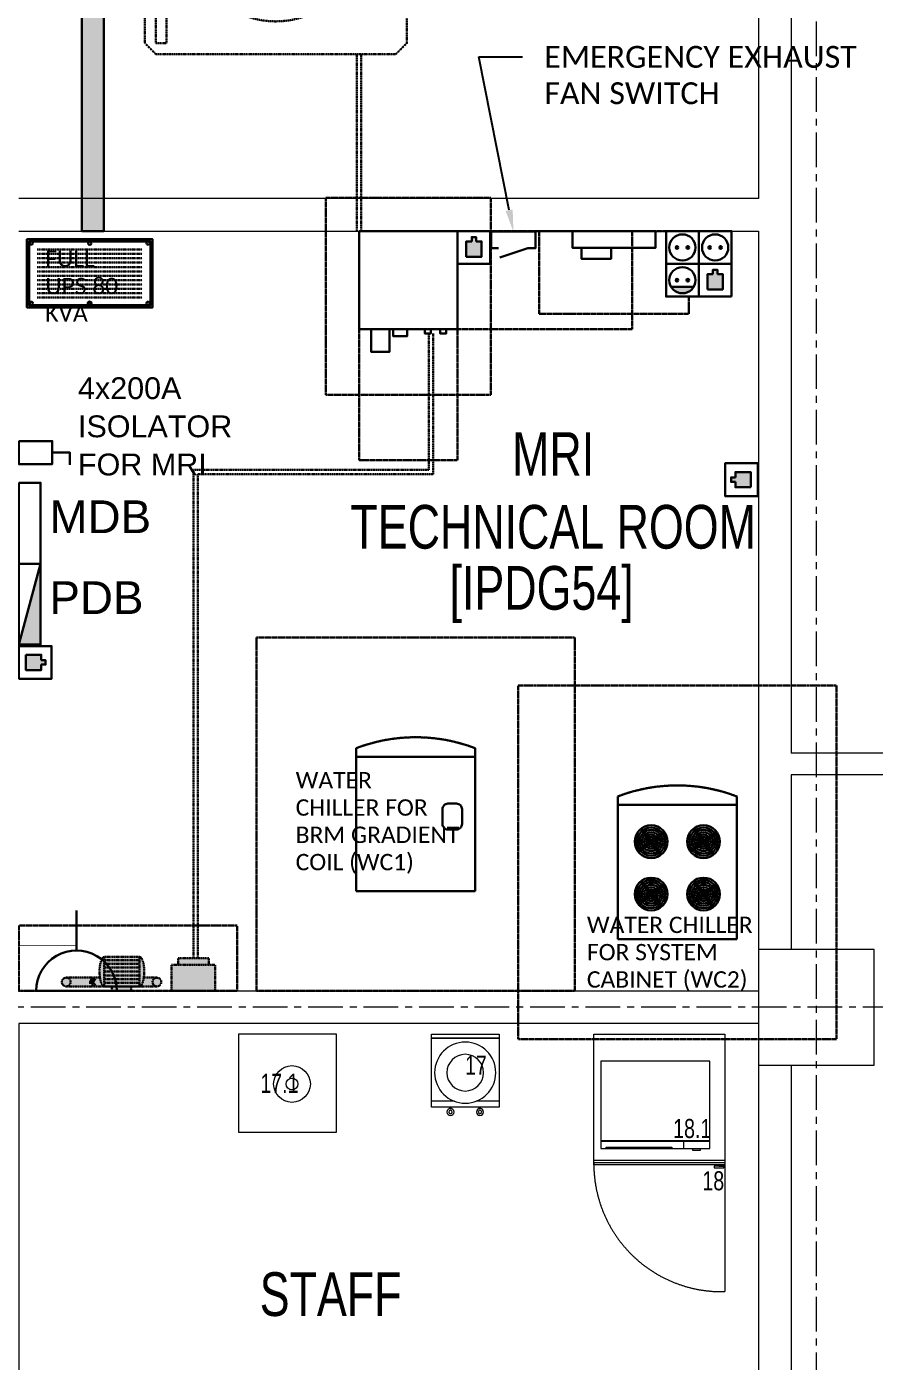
# Model space of a CAD drawing. Header units: millimetres. Extents: x 26027 to 581921, y 7230 to 233891.
# Drawn here: x 462235 to 466116, y 140724 to 146837 of the extents above; entities that cross this region are included whole.
import ezdxf
from ezdxf import colors
from ezdxf.entities.mleader import LeaderData, LeaderLine
from ezdxf.math import Vec2, Vec3

# ---------------------------------------------------------------- set-up
doc = ezdxf.new("R2010")
doc.units = ezdxf.units.MM
doc.header["$LTSCALE"] = 5
doc.set_wipeout_variables(frame=1)
for name, pattern in [('CACHE', [0.375, 0.25, -0.125]), ('CENTER', [50.8, 31.75, -6.35, 6.35, -6.35]), ('DASHED', [0.75, 0.5, -0.25]), ('FANTOME', [2.5, 1.25, -0.25, 0.25, -0.25, 0.25, -0.25])]:
    doc.linetypes.add(name, pattern=pattern)
doc.layers.get('0').update_dxf_attribs({"color": 252})
for name, color, linetype, lineweight in [('72_EGR_BASE_TEXT', 252, 'Continuous', 5), ('E-ELEC-EQPM-2', 85, 'Continuous', 30), ('GE-CLEARANCE', 83, 'FANTOME', 30), ('GE-ELEC_EQUIPMENT', 232, 'Continuous', 30), ('GE-EQUIPMENT', 140, 'Continuous', 30), ('GE-EQUIPMENT_INSERTION', 140, 'Continuous', 30), ('GE-EQUIPMENT_LIGHT', 141, 'Continuous', 30), ('GE-EQUIPMENT_OUTLINE', 131, 'CACHE', 30), ('GE-SPECIFICATIONS', 7, 'Continuous', 30), ('GE-STRUCTURAL_ELEMENTS_CEILING', 204, 'CACHE', 30), ('LOADING', 252, 'Continuous', 5), ('Medical Equipment and Furniture', 252, 'Continuous', 0), ('Structure', 252, 'Continuous', 5), ('Walls', 252, 'Continuous', 5)]:
    doc.layers.add(name, color=color, linetype=linetype, lineweight=lineweight)
doc.layers.add('axes', color=252, linetype='Continuous')
for name, color, linetype, lineweight, true_color in [('E-POWR', 7, 'Continuous', 30, 0x4e7e3e), ('E-POWR-IDEN _1-100_', 7, 'Continuous', 30, 0x4e7e3e), ('E-PW', 7, 'Continuous', 30, 0x4e7e3e), ('EXF', 7, 'Continuous', 30, 0x4e7e3e)]:
    doc.layers.add(name, color=color, linetype=linetype, lineweight=lineweight, true_color=true_color)
doc.layers.add('GE-DESIGNER_WARNING', color=1, linetype='Continuous', lineweight=30, plot=False)
doc.styles.add('Arial', font='arial.ttf', dxfattribs={"height": 245.883234})
doc.styles.get("Standard").update_dxf_attribs({"font": 'calibri.ttf'})
doc.styles.add('X3G_ENTITY_257CFD', font='swisscl.ttf', dxfattribs={"height": 200})
doc.styles.add('X3G_ENTITY_2587EA', font='swisscl.ttf', dxfattribs={"height": 200})
pattern_1 = [(0, (368880, 104830), (63.5, 63.5), [31.75, -95.25]), (90, (368895.875, 104814.125), (-63.5, 63.5), [31.75, -95.25])]

# ---------------------------------------------------------------- blocks, each defined once
blk = doc.blocks.new('WATER DISPENSER1')
at = {"layer": 'Medical Equipment and Furniture'}
for p, q in [((39.296, -0.3448), (39.1904, -0.3448)), ((39.5004, -0.3448), (39.3949, -0.3448))]:
    blk.add_line(p, q, dxfattribs=at)
blk.add_lwpolyline([(39.5004, -0.6333), (39.5004, -0.3183), (39.1904, -0.3183), (39.1904, -0.6333), (39.5004, -0.6333)], dxfattribs=at)
for points in [[(39.2749, -0.3183), (39.278, -0.3183), (39.278, -0.3118), (39.2749, -0.3118)], [(39.281, -0.3183), (39.278, -0.3183), (39.278, -0.3118), (39.281, -0.3118)], [(39.4098, -0.3183), (39.4129, -0.3183), (39.4129, -0.3118), (39.4098, -0.3118)], [(39.416, -0.3183), (39.4129, -0.3183), (39.4129, -0.3118), (39.416, -0.3118)], [(39.5004, -0.6333), (39.1904, -0.6333), (39.1904, -0.6529), (39.5004, -0.6529)]]:
    blk.add_lwpolyline(points, close=True, dxfattribs=at)
for centre, radius in [((39.278, -0.2956), 0.0161), ((39.278, -0.2956), 0.00834), ((39.4129, -0.2956), 0.0161), ((39.4129, -0.2956), 0.00834), ((39.3454, -0.4758), 0.14), ((39.3454, -0.4758), 0.084)]:
    blk.add_circle(centre, radius, dxfattribs=at)
blk = doc.blocks.new('MICROWAVE')
at = {"layer": 'LOADING'}
for p, q in [((35.6883, -3.5368), (35.7218, -3.5368)), ((35.6883, -3.5463), (35.6883, -3.5368)), ((35.7218, -3.5368), (35.7218, -3.5463)), ((35.6435, -3.5463), (35.6435, -3.9463)), ((36.1435, -3.5463), (35.6435, -3.5463)), ((35.6435, -3.5771), (36.1435, -3.5771)), ((35.6435, -3.5783), (36.1435, -3.5783)), ((35.6435, -3.5796), (36.1435, -3.5796)), ((35.6435, -3.5808), (36.1435, -3.5808)), ((35.7218, -3.5463), (35.6883, -3.5463)), ((35.7624, -3.5463), (35.7624, -3.5771)), ((35.818, -3.5463), (36.1181, -3.5463)), ((35.818, -3.5523), (35.818, -3.5463)), ((36.1181, -3.5523), (35.818, -3.5523)), ((36.1181, -3.5463), (36.1181, -3.5523)), ((36.1435, -3.9463), (36.1435, -3.5463)), ((35.6435, -3.9463), (36.1435, -3.9463))]:
    blk.add_line(p, q, dxfattribs=at)
blk = doc.blocks.new('UNDER COUNTER FRIDGE')
at = {"layer": 'Medical Equipment and Furniture', "ltscale": 10}
blk.add_line((35.575, -3.49), (35.575, -2.89), dxfattribs=at)
at = {"layer": 'Medical Equipment and Furniture'}
for p, q in [((35.575, -3.47), (36.175, -3.47)), ((35.575, -4.07), (35.575, -3.47)), ((35.575, -3.48), (36.175, -3.48)), ((36.175, -3.47), (36.175, -4.07)), ((35.575, -3.49), (36.175, -3.49)), ((36.175, -4.07), (35.575, -4.07))]:
    blk.add_line(p, q, dxfattribs=at)
for points in [[(35.58, -3.4648), (35.6243, -3.4648), (35.6243, -3.4564), (35.58, -3.4564)], [(35.58, -3.47), (35.6031, -3.47), (35.6031, -3.4648), (35.58, -3.4648)]]:
    blk.add_lwpolyline(points, close=True, dxfattribs=at)
at = {"layer": 'Medical Equipment and Furniture', "linetype": 'DASHED', "ltscale": 10}
blk.add_arc((35.5899, -3.475), 0.5852, 359.51044, 91.45249, dxfattribs=at)
blk = doc.blocks.new('GE-EUR00431')
at = {"layer": 'GE-CLEARANCE'}
for p, q in [((225, 0), (1025, 0)), ((1025, 0), (1025, -450)), ((-225, -450), (-225, -1050)), ((1025, -450), (225, -450)), ((225, -1050), (225, -450)), ((-225, -1050), (225, -1050))]:
    blk.add_line(p, q, dxfattribs=at)
at = {"layer": 'GE-DESIGNER_WARNING', "linetype": 'FANTOME'}
blk.add_lwpolyline([(-378, -750), (-378, 153), (378, 153), (378, -750)], close=True, dxfattribs=at)
at = {"layer": 'GE-EQUIPMENT'}
for p, q in [((-225, -450), (-225, 0)), ((-225, 0), (225, 0)), ((225, 0), (225, -450)), ((225, -450), (-225, -450))]:
    blk.add_line(p, q, dxfattribs=at)
at = {"layer": 'GE-EQUIPMENT', "color": 140}
for points in [[(-170.5, -450), (-86.3, -450), (-86.3, -553), (-170.5, -553)], [(-69.3, -450), (-6.1, -450), (-6.1, -481.4), (-69.3, -481.4)], [(76.1, -450), (102.4, -450), (102.4, -469.2), (76.1, -469.2)], [(146.4, -450), (172.7, -450), (172.7, -469.2), (146.4, -469.2)]]:
    blk.add_lwpolyline(points, close=True, dxfattribs=at)
at = {"layer": 'GE-EQUIPMENT_OUTLINE'}
for p, q in [((-225, 0), (225, 0)), ((-225, -450), (-225, 0)), ((225, 0), (225, -450)), ((225, -450), (-225, -450))]:
    blk.add_line(p, q, dxfattribs=at)
blk = doc.blocks.new('GE-230V_PLUG_1_50')
blk.add_wipeout([(0, 150), (150, 150), (150, 0), (0, 0)]).dxf.layer = 'GE-ELEC_EQUIPMENT'
at = {"layer": 'GE-ELEC_EQUIPMENT'}
h = blk.add_hatch(color=256, dxfattribs=at)
h.dxf.hatch_style = 1
h.paths.add_polyline_path([(56, 75, 1), (44, 75, 1)])
h.paths.add_polyline_path([(106, 75, 1), (94, 75, 1)])
blk.add_lwpolyline([(150, 0), (0, 0), (0, 150), (150, 150), (150, 0)], dxfattribs=at)
for centre, radius in [((75, 75), 60), ((50, 75), 6), ((100, 75), 6)]:
    blk.add_circle(centre, radius, dxfattribs=at)
blk = doc.blocks.new('GE-PLUG_RESCUE_CURRENT_1_50')
blk.add_wipeout([(0, 150), (150, 150), (150, 0), (0, 0)]).dxf.layer = 'GE-ELEC_EQUIPMENT'
at = {"layer": 'GE-ELEC_EQUIPMENT'}
h = blk.add_hatch(color=256, dxfattribs=at)
h.dxf.hatch_style = 1
h.paths.add_polyline_path([(56, 75, 1), (44, 75, 1)])
h.paths.add_polyline_path([(106, 75, 1), (94, 75, 1)])
h = blk.add_hatch(color=256, dxfattribs=at)
h.dxf.hatch_style = 1
h.paths.add_polyline_path([(127, 45), (23, 45, 0.57735)])
blk.add_line((127, 45), (23, 45), dxfattribs=at)
blk.add_lwpolyline([(150, 0), (0, 0), (0, 150), (150, 150), (150, 0)], dxfattribs=at)
for centre, radius in [((75, 75), 60), ((50, 75), 6), ((100, 75), 6)]:
    blk.add_circle(centre, radius, dxfattribs=at)
blk = doc.blocks.new('GE-RJ45_1_50')
blk.add_wipeout([(0, 150), (150, 150), (150, 0), (0, 0)]).dxf.layer = 'GE-ELEC_EQUIPMENT'
at = {"layer": 'GE-ELEC_EQUIPMENT'}
h = blk.add_hatch(color=256, dxfattribs=at)
h.dxf.hatch_style = 1
h.paths.add_polyline_path([(110, 102.7), (85, 102.7), (85, 122.7), (65, 122.7), (65, 102.7), (40, 102.7), (40, 32.7), (110, 32.7)])
for points in [[(150, 0), (0, 0), (0, 150), (150, 150), (150, 0)], [(65, 102.7), (65, 122.7), (85, 122.7), (85, 102.7)], [(40, 32.7), (110, 32.7), (110, 102.7), (85, 102.7)], [(65, 102.7), (40, 102.7), (40, 32.7)]]:
    blk.add_lwpolyline(points, dxfattribs=at)
blk = doc.blocks.new('GE-EUR03428')
at = {"layer": 'GE-CLEARANCE'}
blk.add_lwpolyline([(-342.5, 0), (-342.5, -379.1), (342.5, -379.1), (342.5, 0)], close=True, dxfattribs=at)
at = {"layer": 'GE-EQUIPMENT'}
blk.add_line((-149.1, -76), (-149.1, -127), dxfattribs=at)
for points in [[(-190.5, 0), (-190.5, -76), (190.5, -76), (190.5, 0)], [(-149.1, -76), (-13.3, -76), (-13.3, -127), (-149.1, -127)]]:
    blk.add_lwpolyline(points, close=True, dxfattribs=at)
at = {"layer": 'GE-EQUIPMENT_OUTLINE'}
blk.add_line((-149.1, -76), (-149.1, -127), dxfattribs=at)
for points in [[(-190.5, 0), (-190.5, -76), (190.5, -76), (190.5, 0)], [(-149.1, -76), (-13.3, -76), (-13.3, -127), (-149.1, -127)]]:
    blk.add_lwpolyline(points, close=True, dxfattribs=at)
at = {"layer": 'GE-ELEC_EQUIPMENT'}
blk.add_blockref('GE-230V_PLUG_1_50', (238, -150), dxfattribs=at)
blk.add_blockref('GE-230V_PLUG_1_50', (388, -150), dxfattribs=at)
blk.add_blockref('GE-PLUG_RESCUE_CURRENT_1_50', (238, -300), dxfattribs=at)
blk.add_blockref('GE-RJ45_1_50', (388, -300), dxfattribs=at)
blk = doc.blocks.new('CHILLER')
at = {"layer": 'GE-STRUCTURAL_ELEMENTS_CEILING', "color": 232, "linetype": 'CACHE'}
for p, q in [((550, 1050), (-450, 1050)), ((550, 1050), (550, 1000)), ((550, 1000), (-450, 1000)), ((-550, 950), (-550, 50)), ((-500, 950), (-500, 50)), ((-550, 50), (-500, 50))]:
    blk.add_line(p, q, dxfattribs=at)
at = {"layer": 'GE-STRUCTURAL_ELEMENTS_CEILING', "color": 232}
for p, q in [((0, 583.9), (-333.4, 888.3)), ((0, 583.9), (333.4, 888.3)), ((-37.1, 550), (-367.2, 851.4)), ((37.1, 550), (367.2, 851.4)), ((-367.2, 248.6), (-37.1, 550)), ((-333.4, 211.7), (0, 516.1)), ((333.4, 211.7), (0, 516.1)), ((367.2, 248.6), (37.1, 550))]:
    blk.add_line(p, q, dxfattribs=at)
blk.add_lwpolyline([(-550, 0), (550, 0), (600, 50), (600, 1050), (550, 1100), (-550, 1100), (-600, 1050), (-600, 50)], close=True, dxfattribs=at)
at = {"layer": 'GE-STRUCTURAL_ELEMENTS_CEILING', "color": 232, "linetype": 'CACHE'}
for radius in [100, 50]:
    blk.add_arc((-450, 950), radius, 90, 180, dxfattribs=at)
at = {"layer": 'GE-STRUCTURAL_ELEMENTS_CEILING', "color": 232}
for radius, start, end in [(400, 45.98076, 134.01924), (475, 134.5856, 140.61952), (350, 46.49348, 133.50652), (475, 39.38048, 45.4144), (400, 141.18588, 218.81412), (300, 47.17763, 132.82237), (250, 48.13661, 131.86339), (400, 321.18588, 38.81412), (350, 141.69861, 218.30139), (200, 49.57819, 130.42181), (350, 321.69861, 38.30139), (300, 142.38275, 217.61725), (250, 143.34173, 216.65827), (150, 51.99151, 128.00849), (250, 323.34173, 36.65827), (300, 322.38275, 37.61725), (200, 144.78332, 215.21668), (150, 147.19663, 212.80337), (150, 327.19663, 32.80337), (200, 324.78332, 35.21668), (150, 231.99151, 308.00849), (200, 229.57819, 310.42181), (300, 227.17763, 312.82237), (250, 228.13661, 311.86339), (475, 219.38048, 225.4144), (400, 225.98076, 314.01924), (350, 226.49348, 313.50652), (475, 314.5856, 320.61952)]:
    blk.add_arc((0, 550), radius, start, end, dxfattribs=at)
blk = doc.blocks.new('GE-EUR00714')
at = {"layer": 'GE-CLEARANCE'}
for p, q in [((1458, 0), (0, 0)), ((0, -1619), (0, 0)), ((1458, -1619), (1458, 0)), ((1458, -1619), (0, -1619))]:
    blk.add_line(p, q, dxfattribs=at)
at = {"layer": 'GE-EQUIPMENT'}
for p, q in [((457, -457), (1001, -457)), ((457, -1112), (457, -457)), ((1001, -457), (1001, -1111.8)), ((457, -1072.9), (1000.6, -1072.9))]:
    blk.add_line(p, q, dxfattribs=at)
blk.add_lwpolyline([(580.8, -739.6), (541.7, -739.6, 0.414214), (516.3, -765), (516.3, -832.4, 0.414214), (541.7, -857.8), (580.8, -857.8, 0.414214), (606.2, -832.4), (606.2, -765, 0.414214)], format="xyb", close=True, dxfattribs=at)
blk.add_arc((728.8, -398.7), 763.3, 249.14252, 290.88957, dxfattribs=at)
at = {"layer": 'GE-EQUIPMENT_OUTLINE'}
for p, q in [((457, -457), (1001, -457)), ((457, -1112), (457, -457)), ((1001, -457), (1001, -1111.8))]:
    blk.add_line(p, q, dxfattribs=at)
blk.add_arc((728.8, -398.7), 763.3, 249.14252, 290.88957, dxfattribs=at)
blk = doc.blocks.new('GE-EUR00713')
at = {"layer": 'GE-CLEARANCE'}
for p, q in [((0, 0), (1458.2, 0)), ((0, -1619.5), (0, 0)), ((1458.2, 0), (1458.2, -1619.5)), ((1458.2, -1619.5), (0, -1619.5))]:
    blk.add_line(p, q, dxfattribs=at)
at = {"layer": 'GE-EQUIPMENT', "color": 140, "linetype": 'Continuous'}
for p, q in [((457, -457.3), (1001, -457.3)), ((457, -1112.3), (457, -457.3)), ((1001, -457.3), (1001, -1112.3)), ((457, -1073.2), (1001.2, -1073.2))]:
    blk.add_line(p, q, dxfattribs=at)
blk.add_arc((729.1, -397.1), 765.2, 249.16794, 290.83206, dxfattribs=at)
at = {"layer": 'GE-EQUIPMENT_LIGHT', "color": 141}
for centre, radius in [((609.1, -664.6), 75), ((609.1, -664.6), 64.4), ((609.1, -664.6), 53.7), ((849.2, -664.6), 75), ((849.2, -664.6), 64.4), ((849.2, -664.6), 53.7), ((609.1, -664.6), 43), ((609.1, -664.6), 32.3), ((609.1, -664.6), 21.7), ((609.1, -664.6), 11), ((849.2, -664.6), 43), ((849.2, -664.6), 32.3), ((849.2, -664.6), 21.7), ((849.2, -664.6), 11), ((609.1, -904.7), 75), ((609.1, -904.7), 64.4), ((609.1, -904.7), 53.7), ((849.2, -904.7), 75), ((849.2, -904.7), 64.4), ((849.2, -904.7), 53.7), ((609.1, -904.7), 43), ((609.1, -904.7), 32.3), ((609.1, -904.7), 21.7), ((609.1, -904.7), 11), ((849.2, -904.7), 43), ((849.2, -904.7), 32.3), ((849.2, -904.7), 21.7), ((849.2, -904.7), 11)]:
    blk.add_circle(centre, radius, dxfattribs=at)
for centre, major_axis, ratio in [((609, -664.5), (-46, 59.5), 0.0648), ((849.1, -664.5), (-46, 59.5), 0.0648), ((609, -664.5), (59.3, 45.9), 0.064981), ((849.1, -664.5), (59.3, 45.9), 0.064981), ((609, -904.6), (-46, 59.5), 0.0648), ((849.1, -904.6), (-46, 59.5), 0.0648), ((609, -904.6), (59.3, 45.9), 0.064981), ((849.1, -904.6), (59.3, 45.9), 0.064981)]:
    blk.add_ellipse(centre, major_axis=major_axis, ratio=ratio, dxfattribs=at)
at = {"layer": 'GE-EQUIPMENT_OUTLINE'}
for p, q in [((457, -457.3), (1001, -457.3)), ((457, -1112.3), (457, -457.3)), ((1001, -457.3), (1001, -1112.3))]:
    blk.add_line(p, q, dxfattribs=at)
blk.add_arc((729.1, -397.1), 765.2, 249.16794, 290.83206, dxfattribs=at)
blk = doc.blocks.new('WATER_BACKUP')
at = {"layer": 'GE-STRUCTURAL_ELEMENTS_CEILING', "transparency": 33554687}
h = blk.add_hatch(color=255, dxfattribs=at)
h.dxf.hatch_style = 1
h.paths.add_polyline_path([(150, -730), (120, -730), (120, -700), (0, -700), (0, -900), (120, -900), (120, -870), (150, -870)])
edge = h.paths.add_edge_path()
edge.add_ellipse((88.3, -391.7), major_axis=(67.5, 0), ratio=0.321932, start_angle=0, end_angle=114.05837)
edge.add_line((60.7, -371.8), (60.7, -217.4))
edge.add_arc((40.7, -217.4), 20, 0, 180)
edge.add_line((20.7, -217.4), (20.7, -426.8))
edge.add_line((20.7, -426.8), (0, -426.8))
edge.add_line((0, -426.8), (0, -514.3))
edge.add_line((0, -514.3), (20.7, -514.3))
edge.add_line((20.7, -514.3), (20.7, -632.7))
edge.add_arc((40.7, -632.7), 20, 180, 360)
edge.add_line((60.7, -632.7), (60.7, -572.6))
edge.add_ellipse((88.3, -552.8), major_axis=(67.5, 0), ratio=0.321932, start_angle=245.94163, end_angle=360)
edge.add_line((155.8, -552.8), (155.8, -391.7))
at = {"layer": 'GE-STRUCTURAL_ELEMENTS_CEILING', "color": 232}
for p, q in [((20.7, -217.4), (20.7, -632.7)), ((60.7, -217.4), (60.7, -371.8)), ((25.7, -350.7), (25.7, -333.4)), ((25.7, -333.4), (40.7, -342.1)), ((40.7, -342.1), (25.7, -350.7)), ((32.1, -327.1), (49.4, -327.1)), ((40.7, -342.1), (32.1, -327.1)), ((49.4, -327.1), (40.7, -342.1)), ((40.7, -342.1), (55.7, -333.4)), ((55.7, -350.7), (40.7, -342.1)), ((55.7, -333.4), (55.7, -350.7)), ((37.6, -391.7), (37.6, -552.8)), ((53.7, -391.7), (53.7, -552.8)), ((71, -391.7), (71, -552.8)), ((88.3, -391.7), (88.3, -552.8)), ((107.4, -391.7), (107.4, -552.8)), ((123.4, -391.7), (123.4, -552.8)), ((140.7, -391.7), (140.7, -552.8)), ((60.7, -572.6), (60.7, -632.7)), ((120, -700), (0, -700)), ((0, -700), (0, -900)), ((120, -700), (120, -730)), ((120, -730), (150, -730)), ((120, -870), (120, -730)), ((150, -870), (150, -730)), ((120, -900), (0, -900)), ((120, -900), (120, -870)), ((120, -870), (150, -870))]:
    blk.add_line(p, q, dxfattribs=at)
at = {"layer": 'GE-STRUCTURAL_ELEMENTS_CEILING', "color": 83, "linetype": 'FANTOME'}
blk.add_lwpolyline([(300, -1000), (300, 0), (0, 0), (0, -1000)], close=True, dxfattribs=at)
at = {"layer": 'GE-STRUCTURAL_ELEMENTS_CEILING', "color": 232}
for points in [[(20.7, -514.3), (0, -514.3), (0, -426.8), (20.7, -426.8)], [(20.7, -391.7), (155.8, -391.7), (155.8, -552.8), (20.7, -552.8)]]:
    blk.add_lwpolyline(points, close=True, dxfattribs=at)
for centre in [(40.7, -217.4), (40.7, -632.7)]:
    blk.add_circle(centre, 20, dxfattribs=at)
blk.add_ellipse((88.3, -391.7), major_axis=(67.5, 0), ratio=0.321932, start_param=0, end_param=3.141593, dxfattribs=at)
at = {"layer": 'GE-STRUCTURAL_ELEMENTS_CEILING', "color": 232, "extrusion": (0, 0, -1)}
blk.add_ellipse((88.3, -552.8), major_axis=(67.5, 0), ratio=0.321932, start_param=0, end_param=3.141593, dxfattribs=at)
blk = doc.blocks.new('NORMAL SOCKET')
at = {"layer": 'E-POWR'}
for p, q in [((0, 308), (0, 615)), ((-308, 0), (308, 0))]:
    blk.add_line(p, q, dxfattribs=at)
blk.add_ellipse((0, 0), major_axis=(33, 306), ratio=1, start_param=4.81904, end_param=7.960633, dxfattribs=at)
blk = doc.blocks.new('GI-041_dwg__U120-3902841-GI-041')
at = {"layer": 'E-POWR', "flags": 128}
blk.add_lwpolyline([(-0.1145, 0), (0.1145, 0), (0.1145, 0.1572), (-0.1145, 0.1572)], close=True, dxfattribs=at)
blk.add_lwpolyline([(0.2354, 0.1613), (0.2354, 0.0786), (0.1145, 0.0786)], dxfattribs=at)
blk = doc.blocks.new('MDP')
h = blk.add_hatch()
h.set_pattern_fill('ANGLE', color=256)
h.set_pattern_definition([(0, (13899.044, -18632.3235), (0, 6.985), [5.08, -1.905]), (90, (13899.044, -18632.3235), (-6.985, 4e-16), [5.08, -1.905])])
h.paths.add_polyline_path([(-899, 484), (899, 0), (899, 484)])
at = {"color": 85}
blk.add_lwpolyline([(-899, 484), (899, 0), (899, 484)], close=True, dxfattribs=at)
at = {"layer": 'E-POWR', "ltscale": 10}
for p, q in [((-899, 0), (-899, 484)), ((899, 0), (-899, 0))]:
    blk.add_line(p, q, dxfattribs=at)
blk = doc.blocks.new('UPS')
at = {"layer": 'GE-EQUIPMENT_LIGHT', "linetype": 'CACHE'}
for p, q in [((-240.6, -28.7), (0, -28.7)), ((-240.6, -48.7), (0, -48.7)), ((240.6, -28.7), (0, -28.7)), ((240.6, -48.7), (0, -48.7)), ((-240.6, -68.7), (0, -68.7)), ((-240.6, -88.7), (0, -88.7)), ((-240.6, -108.7), (0, -108.7)), ((240.6, -68.7), (0, -68.7)), ((240.6, -88.7), (0, -88.7)), ((240.6, -108.7), (0, -108.7)), ((-240.6, -128.7), (0, -128.7)), ((-240.6, -148.7), (0, -148.7)), ((-240.6, -168.7), (0, -168.7)), ((240.6, -128.7), (0, -128.7)), ((240.6, -148.7), (0, -148.7)), ((240.6, -168.7), (0, -168.7)), ((-240.6, -188.7), (0, -188.7)), ((-240.6, -208.7), (0, -208.7)), ((-240.6, -228.7), (0, -228.7)), ((240.6, -188.7), (0, -188.7)), ((240.6, -208.7), (0, -208.7)), ((240.6, -228.7), (0, -228.7)), ((-240.6, -248.7), (0, -248.7)), ((240.6, -248.7), (0, -248.7))]:
    blk.add_line(p, q, dxfattribs=at)
at = {"layer": 'GE-EQUIPMENT_LIGHT'}
for points in [[(287.8, -294.2), (-287.8, -294.2), (-287.8, 18.6), (0, 18.6)], [(-287.8, -294.2), (287.8, -294.2), (287.8, 18.6), (0, 18.6)], [(0, -284.2), (-277.8, -284.2), (-277.8, 8.6), (0, 8.6)], [(0, -284.2), (277.8, -284.2), (277.8, 8.6), (0, 8.6)]]:
    blk.add_lwpolyline(points, dxfattribs=at)
for centre in [(-267.3, 1.1), (0, 0), (0, 0), (267.3, 1.1), (-267.3, -274.8), (-1.5, -274.8), (1.5, -274.8), (267.3, -274.8)]:
    blk.add_circle(centre, 7.5, dxfattribs=at)

msp = doc.modelspace()

# ---------------------------------------------------------------- linework, layer by layer
at = {"layer": 'axes', "linetype": 'CENTER', "lineweight": 0}
for p, q in [((465850.8, 120285.6, 2.4), (465850.8, 230891.1, 2.4)), ((581030.5, 142345.3, 2.4), (449113.3, 142345.3, 2.4))]:
    msp.add_line(p, q, dxfattribs=at)
at = {"layer": 'E-ELEC-EQPM-2', "color": 85, "elevation": 2.4}
msp.add_lwpolyline([(462198.5, 144747.8), (462298.1, 144747.8), (462298.1, 144377.3), (462198.5, 144377.3)], close=True, dxfattribs=at)
at = {"layer": 'E-POWR', "const_width": 3}
msp.add_lwpolyline([(452677.3, 150019.3), (455195.6, 150019.3), (456252.2, 150019.3), (456251.8, 147761), (456252.2, 142512), (462092.6, 142512), (462092.6, 142626.8), (462463.7, 142627)], dxfattribs=at)
at = {"layer": 'GE-STRUCTURAL_ELEMENTS_CEILING', "color": 232, "linetype": 'CACHE'}
for p, q in [((463746.4, 146711.7, 2.4), (463746.4, 145900.9, 2.4)), ((463766.4, 146711.7, 2.4), (463766.4, 145900.9, 2.4))]:
    msp.add_line(p, q, dxfattribs=at)
at = {"layer": 'GE-STRUCTURAL_ELEMENTS_CEILING', "color": 232, "linetype": 'CACHE', "elevation": 2.4}
for points in [[(462998.5, 142570.3), (462998.5, 144807), (464076.5, 144807), (464076.5, 145431.8)], [(463018.5, 142570.3), (463018.5, 144787), (464096.5, 144787), (464096.5, 145431.8)]]:
    msp.add_lwpolyline(points, dxfattribs=at)
at = {"layer": 'Medical Equipment and Furniture', "elevation": 0}
msp.add_lwpolyline([(463204.1, 141772.9), (463654.1, 141772.9), (463654.1, 142222.9), (463204.1, 142222.9)], close=True, dxfattribs=at)
at = {"layer": 'Medical Equipment and Furniture'}
for radius in [84, 27.1]:
    msp.add_circle((463449.6, 141993.9, 0), radius, dxfattribs=at)
at = {"layer": 'Structure', "elevation": 2.4}
msp.add_lwpolyline([(465585.8, 142080.3), (466115.8, 142080.3), (466115.8, 142610.3), (465585.8, 142610.3)], close=True, dxfattribs=at)
at = {"layer": 'Walls'}
for p, q in [((471435.8, 143510.1, 2.4), (465735.8, 143510.1, 2.4)), ((471435.8, 143410.1, 2.4), (465735.8, 143410.1, 2.4))]:
    msp.add_line(p, q, dxfattribs=at)
at = {"layer": 'Walls', "elevation": 2.4}
for points in [[(465585.8, 147780.3), (465585.8, 146050.9), (462198.5, 146050.9)], [(465735.8, 147780.3), (465735.8, 143510.1)], [(462198.5, 145900.9), (465585.8, 145900.9), (465585.8, 142610.3)], [(465735.8, 143410.1), (465735.8, 142610.3)], [(458385.8, 140457.8), (458385.8, 140774.9), (461973.5, 140775.3), (461973.5, 142420.3), (465585.8, 142420.3)], [(465585.8, 142270.3), (462198.5, 142270.3), (462198.5, 140450.3)], [(465585.8, 142080.3), (465585.8, 139308.5)], [(465735.8, 142080.3), (465735.8, 139308.5)]]:
    msp.add_lwpolyline(points, dxfattribs=at)

# ---------------------------------------------------------------- block references
at = {"layer": 'E-ELEC-EQPM-2', "color": 85}
msp.add_blockref('UPS', (462523.5, 145845.1, 2.4), dxfattribs=at)
at = {"layer": 'E-ELEC-EQPM-2', "color": 85, "xscale": -669.5973115537427, "yscale": 669.5973115537427, "zscale": 669.5973115537427, "rotation": 180}
msp.add_blockref('GI-041_dwg__U120-3902841-GI-041', (462275.2, 144938.7, 2.4), dxfattribs=at)
at = {"layer": 'E-POWR', "color": 85, "xscale": 0.6, "yscale": 0.6, "zscale": 0.6}
msp.add_blockref('NORMAL SOCKET', (462463.1, 142420.3, 2.4), dxfattribs=at)
at = {"layer": 'GE-EQUIPMENT_INSERTION'}
msp.add_blockref('GE-EUR00431', (463982.4, 145900.9, 2.4), dxfattribs=at)
for name, p, rotation in [('GE-EUR00714', (464744.7, 142420.3, 2.4), 180), ('GE-EUR00713', (465943.1, 142199.3, 2.4), 180), ('WATER_BACKUP', (462198.5, 142420.3, 2.4), 89.99999999999999)]:
    msp.add_blockref(name, p, dxfattribs=dict(at, rotation=rotation))
at = {"layer": 'GE-STRUCTURAL_ELEMENTS_CEILING'}
msp.add_blockref('CHILLER', (463375.7, 146711.7, 2.4), dxfattribs=at)
at = {"layer": 'Medical Equipment and Furniture', "yscale": 1000, "zscale": 1000, "rotation": 180}
for name, p, xscale in [('WATER DISPENSER1', (424897.4, 141570, 0), -1000), ('UNDER COUNTER FRIDGE', (501006.6, 138152.9, 0), 1000), ('MICROWAVE', (501006.6, 138152.9, 0), 1000)]:
    msp.add_blockref(name, p, dxfattribs=dict(at, xscale=xscale))

# ---------------------------------------------------------------- texts
at = {"layer": '72_EGR_BASE_TEXT', "char_height": 200, "attachment_point": 2, "style": 'X3G_ENTITY_2587EA'}
for s, insert in [('MRI^JTECHNICAL ROOM', (464645.5, 144979.8, 2.4)), ('[IPDG54]', (464592.5, 144366.6, 2.4)), ('STAFF', (463626.4, 141131.3, 2.4))]:
    msp.add_mtext(s, dxfattribs=dict(at, insert=insert))
at = {"layer": 'E-POWR-IDEN _1-100_', "attachment_point": 1, "rotation": 360, "line_spacing_factor": 1.047943, "style": 'Arial'}
for s, insert, char_height, width in [('4x200A\\PISOLATOR\\PFOR MRI', (462469.6, 145231.2, 4.7), 100, 1493.13), ('MDB', (462338.9, 144667.3, 2.4), 150, 2475.925), ('PDB', (462338.9, 144296.9, 2.4), 150, 2475.925)]:
    msp.add_mtext(s, dxfattribs=dict(at, insert=insert, char_height=char_height, width=width))
at = {"layer": 'GE-SPECIFICATIONS', "char_height": 75, "attachment_point": 1}
for s, width, insert in [('FULL UPS 80 KVA', 439.885, (462319.7, 145811.8)), ('WATER CHILLER FOR BRM GRADIENT COIL (WC1)', 754.111, (463466.4, 143423)), ('WATER CHILLER FOR SYSTEM CABINET (WC2)', 778.91, (464799.9, 142760.4))]:
    msp.add_mtext_dynamic_manual_height_columns(s, width=width, gutter_width=500, heights=[0], dxfattribs=dict(at, insert=insert))
at = {"layer": 'Medical Equipment and Furniture', "char_height": 87.47, "attachment_point": 2, "style": 'X3G_ENTITY_257CFD'}
for s, insert in [('17', (464291.7, 142123.5, 0)), ('17.1', (463392, 142040.7, 0)), ('18.1', (465282.2, 141833.8, -2.4)), ('18', (465378.6, 141594.4, 0))]:
    msp.add_mtext(s, dxfattribs=dict(at, insert=insert))

# ---------------------------------------------------------------- next in the draw order: block references
at = {"layer": 'GE-EQUIPMENT_INSERTION'}
msp.add_blockref('GE-EUR03428', (464924.2, 145900.9, 2.4), dxfattribs=at)

# ---------------------------------------------------------------- next in the draw order: hatches: boundary and pattern name
at = {"layer": 'E-ELEC-EQPM-2'}
h = msp.add_hatch(dxfattribs=at)
h.set_pattern_fill('CROSS', color=85, scale=10)
h.set_pattern_definition(pattern_1)
edge = h.paths.add_edge_path()
edge.add_line((457685.6, 145694.3), (457685.6, 152806.1))
edge.add_line((457685.6, 152806.1), (462487.4, 152806.1))
edge.add_line((462487.4, 152806.1), (462487.4, 145900.9))
edge.add_line((462487.4, 145900.9), (462587.4, 145901.1))
edge.add_line((462587.4, 145901.1), (462587.4, 152806.1))
edge.add_line((462587.4, 152806.1), (464555.9, 152806.1))
edge.add_line((464555.9, 152806.1), (469284.4, 152806.1))
edge.add_line((469284.4, 152806.1), (471903.7, 152806.1))
edge.add_line((471903.7, 152806.1), (471903.7, 142653.2))
edge.add_line((471903.7, 142653.2), (478231.4, 142645.9))
edge.add_line((478231.4, 142645.9), (478231.4, 142845.2))
edge.add_line((478231.4, 142845.2), (472503.7, 142845.2))
edge.add_line((472503.7, 142845.2), (472503.7, 157840))
edge.add_line((472503.7, 157840), (472504, 159009.2))
edge.add_line((472504, 159009.2), (479768.6, 159009.2))
edge.add_line((479768.6, 159009.2), (479768.6, 159109.2))
edge.add_line((479768.6, 159109.2), (472503.7, 159109.2))
edge.add_line((472503.7, 159109.2), (472503.7, 169315.6))
edge.add_line((472503.7, 169315.6), (478921.1, 169315.6))
edge.add_line((478921.1, 169315.6), (484286.4, 169315.6))
edge.add_line((484286.4, 169315.6), (484286.4, 166351.2))
edge.add_line((484286.4, 166351.2), (484486.4, 166351.2))
edge.add_line((484486.4, 166351.2), (484486.4, 169515.6))
edge.add_line((484486.4, 169515.6), (479083.8, 169515.6))
edge.add_line((479083.8, 169515.6), (479083.8, 190946.9))
edge.add_line((479083.8, 190946.9), (479083.8, 191341.6))
edge.add_line((479083.8, 191341.6), (478883.8, 191341.6))
edge.add_line((478883.8, 191341.6), (478883.8, 195124.3))
edge.add_line((478883.8, 195124.3), (477262.4, 195124.3))
edge.add_line((477262.4, 195124.3), (477262.4, 205421.2))
edge.add_line((477262.4, 205421.2), (474368, 205421.2))
edge.add_line((474368, 205421.2), (469356.9, 205421.2))
edge.add_line((469356.9, 205421.2), (469256.9, 205421.2))
edge.add_line((469256.9, 205421.2), (469256.9, 204391.3))
edge.add_line((469256.9, 204391.3), (469856.9, 204391.3))
edge.add_line((469856.9, 204391.3), (469856.9, 204821.2))
edge.add_line((469856.9, 204821.2), (471179.3, 204821.2))
edge.add_line((471179.3, 204821.2), (471179.3, 204391.3))
edge.add_line((471179.3, 204391.3), (471779.3, 204391.3))
edge.add_line((471779.3, 204391.3), (471779.3, 204821.2))
edge.add_line((471779.3, 204821.2), (476662.4, 204821.2))
edge.add_line((476662.4, 204821.2), (476662.4, 194457.6))
edge.add_line((476662.4, 194457.6), (478283.8, 194457.6))
edge.add_line((478283.8, 194457.6), (478283.8, 169915.6))
edge.add_line((478283.8, 169915.6), (471903.7, 169915.6))
edge.add_line((471903.7, 169915.6), (471903.7, 159212))
edge.add_line((471903.7, 159212), (470513.7, 159212))
edge.add_line((470513.7, 159212), (470513.7, 159112))
edge.add_line((470513.7, 159112), (471903.7, 159112))
edge.add_line((471903.7, 159112), (471903.7, 153006.1))
edge.add_line((471903.7, 153006.1), (462587.4, 153006.1))
edge.add_line((462587.4, 153006.1), (462487.4, 152906.1))
edge.add_line((462487.4, 152906.1), (457585.6, 152906.1))
edge.add_line((457585.6, 152906.1), (457585.6, 145694.3))
at = {"layer": 'EXF'}
h = msp.add_hatch(dxfattribs=at)
h.set_pattern_fill('CROSS', color=256, scale=10)
edge = h.paths.add_edge_path()
edge.add_line((464555.9, 152806.1), (469284.4, 152806.1))
edge.add_line((469284.4, 152806.1), (471903.7, 152806.1))
edge.add_line((471903.7, 152806.1), (471903.7, 142653.2))
edge.add_line((471903.7, 142653.2), (478231.4, 142645.9))
edge.add_line((478231.4, 142645.9), (478231.4, 142845.2))
edge.add_line((478231.4, 142845.2), (472503.7, 142845.2))
edge.add_line((472503.7, 142845.2), (472503.7, 157840))
edge.add_line((472503.7, 157840), (472504, 159009.2))
edge.add_line((472504, 159009.2), (479768.6, 159009.2))
edge.add_line((479768.6, 159009.2), (479768.6, 159109.2))
edge.add_line((479768.6, 159109.2), (472503.7, 159109.2))
edge.add_line((472503.7, 159109.2), (472503.7, 169315.6))
edge.add_line((472503.7, 169315.6), (478921.1, 169315.6))
edge.add_line((478921.1, 169315.6), (484286.4, 169315.6))
edge.add_line((484286.4, 169315.6), (484286.4, 166351.2))
edge.add_line((484286.4, 166351.2), (484486.4, 166351.2))
edge.add_line((484486.4, 166351.2), (484486.4, 169515.6))
edge.add_line((484486.4, 169515.6), (479083.8, 169515.6))
edge.add_line((479083.8, 169515.6), (479083.8, 190946.9))
edge.add_line((479083.8, 190946.9), (479083.8, 191341.6))
edge.add_line((479083.8, 191341.6), (478883.8, 191341.6))
edge.add_line((478883.8, 191341.6), (478883.8, 195124.3))
edge.add_line((478883.8, 195124.3), (477262.4, 195124.3))
edge.add_line((477262.4, 195124.3), (477262.4, 205421.2))
edge.add_line((477262.4, 205421.2), (474368, 205421.2))
edge.add_line((474368, 205421.2), (469356.9, 205421.2))
edge.add_line((469356.9, 205421.2), (469256.9, 205421.2))
edge.add_line((469256.9, 205421.2), (469256.9, 204391.3))
edge.add_line((469256.9, 204391.3), (469856.9, 204391.3))
edge.add_line((469856.9, 204391.3), (469856.9, 204821.2))
edge.add_line((469856.9, 204821.2), (471179.3, 204821.2))
edge.add_line((471179.3, 204821.2), (471179.3, 204391.3))
edge.add_line((471179.3, 204391.3), (471779.3, 204391.3))
edge.add_line((471779.3, 204391.3), (471779.3, 204821.2))
edge.add_line((471779.3, 204821.2), (476662.4, 204821.2))
edge.add_line((476662.4, 204821.2), (476662.4, 194457.6))
edge.add_line((476662.4, 194457.6), (478283.8, 194457.6))
edge.add_line((478283.8, 194457.6), (478283.8, 169915.6))
edge.add_line((478283.8, 169915.6), (471903.7, 169915.6))
edge.add_line((471903.7, 169915.6), (471903.7, 159212))
edge.add_line((471903.7, 159212), (470513.7, 159212))
edge.add_line((470513.7, 159212), (470513.7, 159112))
edge.add_line((470513.7, 159112), (471903.7, 159112))
edge.add_line((471903.7, 159112), (471903.7, 153006.1))
edge.add_line((471903.7, 153006.1), (462587.4, 153006.1))

# ---------------------------------------------------------------- next in the draw order: block references
at = {"layer": 'GE-ELEC_EQUIPMENT'}
msp.add_blockref('GE-RJ45_1_50', (464207.4, 145750.9, 2.4), dxfattribs=at)
for p, rotation in [((465582.9, 144687.3, 2.4), 89.99999999999999), ((462198.5, 144000.2, 2.4), 270)]:
    msp.add_blockref('GE-RJ45_1_50', p, dxfattribs=dict(at, rotation=rotation))

# ---------------------------------------------------------------- next in the draw order: hatches: boundary and pattern name
at = {"layer": 'E-PW'}
h = msp.add_hatch(dxfattribs=at)
h.set_pattern_fill('CROSS', color=85, scale=10)
h.set_pattern_definition(pattern_1)
h.paths.add_polyline_path([(457585.6, 145694.3), (457585.6, 152906.1), (462487.4, 152906.1), (462587.4, 153006.1), (471903.7, 153006.1), (471903.7, 159112), (470513.7, 159112), (470513.7, 159212), (471903.7, 159212), (471903.7, 169915.6), (478283.8, 169915.6), (478283.8, 194457.6), (476662.4, 194457.6), (476662.4, 204821.2), (471779.3, 204821.2), (471779.3, 204391.3), (471179.3, 204391.3), (471179.3, 204821.2), (469856.9, 204821.2), (469856.9, 204391.3), (469256.9, 204391.3), (469256.9, 205421.2), (469356.9, 205421.2), (474368, 205421.2), (477262.4, 205421.2), (477262.4, 195124.3), (478883.8, 195124.3), (478883.8, 191341.6), (479083.8, 191341.6), (479083.8, 190946.9), (479083.8, 169515.6), (484486.4, 169515.6), (484486.4, 166351.2), (484286.4, 166351.2), (484286.4, 169315.6), (478921.1, 169315.6), (472503.7, 169315.6), (472503.7, 159109.2), (479768.6, 159109.2), (479768.6, 159009.2), (472504, 159009.2), (472503.7, 157840), (472503.7, 142845.2), (478231.4, 142845.2), (478231.4, 142645.9), (471903.7, 142653.2), (471903.7, 152806.1), (469284.4, 152806.1), (464555.9, 152806.1), (462587.4, 152806.1), (462587.4, 145901.1), (462487.4, 145900.9), (462487.4, 152806.1), (457685.6, 152806.1), (457685.6, 145694.3)])

# ---------------------------------------------------------------- next in the draw order: linework, layer by layer
at = {"layer": 'E-ELEC-EQPM-2', "color": 85, "elevation": 2.4}
msp.add_lwpolyline([(472503.7, 157840), (472503.7, 142845.2), (478231.4, 142845.2), (478231.4, 142645.9), (471903.7, 142653.2), (471903.7, 152806.1), (469284.4, 152806.1), (464555.9, 152806.1), (462587.4, 152806.1), (462587.4, 145901.1), (462487.4, 145900.9), (462487.4, 152806.1), (457685.6, 152806.1), (457685.6, 145694.3), (457585.6, 145694.3), (457585.6, 152906.1), (462487.4, 152906.1), (462587.4, 153006.1)], dxfattribs=at)
at = {"layer": 'GE-ELEC_EQUIPMENT'}
msp.add_lwpolyline([(464394.5, 145823.3), (464361.8, 145823.3), (464361.8, 145898.3), (464565.3, 145898.3), (464565.3, 145823.3), (464530.1, 145823.3), (464401.9, 145779.4)], dxfattribs=at)

# ---------------------------------------------------------------- next in the draw order: block references
at = {"layer": 'E-ELEC-EQPM-2', "color": 85, "xscale": 0.205956854361439, "yscale": 0.205956854361439, "zscale": 0.205956854361439, "rotation": 270}
msp.add_blockref('MDP', (462198.5, 144192.1, 2.4), dxfattribs=at)

# ---------------------------------------------------------------- next in the draw order: leaders
at = {"layer": 'E-POWR'}
ml = msp.add_multileader_mtext('Standard', dxfattribs=at)
ml.set_content('EMERGENCY EXHAUST \\PFAN SWITCH', color=256)
ml.set_leader_properties()
ml.build(insert=Vec2(0, 0))
ml.multileader.update_dxf_attribs({"text_right_attachment_type": 6, "dogleg_length": 200, "arrow_head_size": 100})
ctx = ml.context
ctx.base_point, ctx.char_height, ctx.arrow_head_size, ctx.landing_gap_size, ctx.plane_origin = Vec3(464504.8, 146698.4), 100, 100, 100, Vec3(470129.5, 144873.1)
ctx.right_attachment = 6
notes = []
notes.append((ctx, [(0, (1, 1, 0), (464304.8, 146698.4), (1, 0), 200, [(0, [(464463.5, 145898.3)], 0, [])])]))
ctx.mtext.insert, ctx.mtext.width, ctx.mtext.defined_height, ctx.mtext.flow_direction = Vec3(464604.8, 146749.1), 2204.136, 405.7, 5
for ctx, leaders in notes:
    for number, flags, end, landing, length, lines in leaders:
        leader = LeaderData()
        leader.index, (leader.has_last_leader_line, leader.has_dogleg_vector, leader.attachment_direction) = number, flags
        leader.last_leader_point, leader.dogleg_vector, leader.dogleg_length = Vec3(end), Vec3(landing), length
        for number, points, colour, breaks in lines:
            line = LeaderLine()
            line.index, line.vertices, line.color, line.breaks = number, Vec3.list(points), colors.encode_raw_color(colour), breaks
            leader.lines.append(line)
        ctx.leaders.append(leader)

doc.saveas('drawing.dxf')
